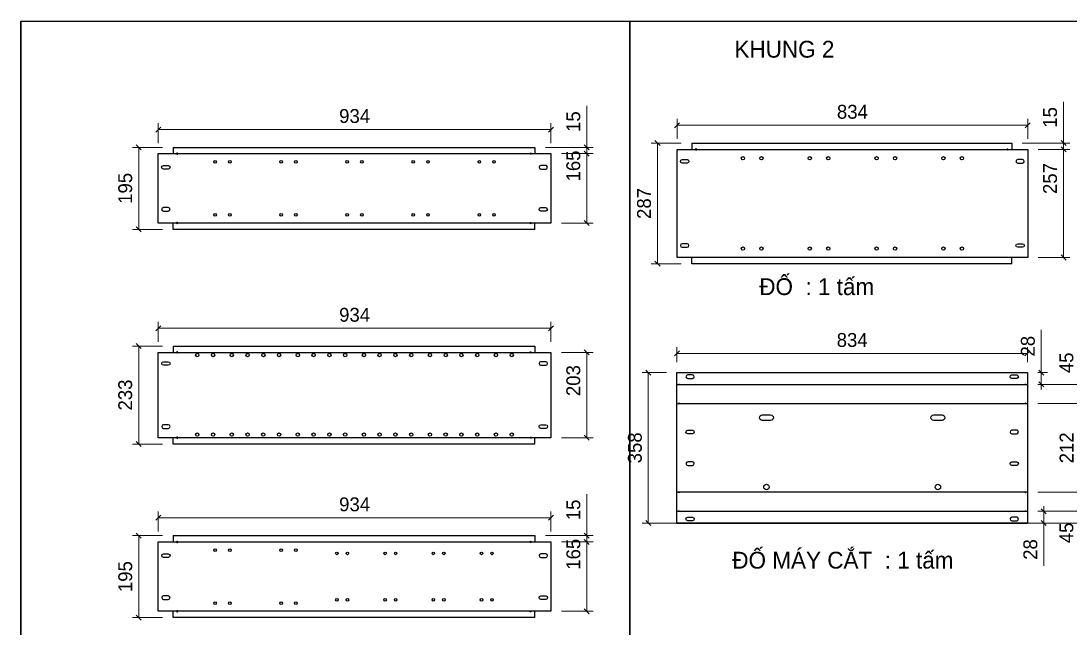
# Model space of a CAD drawing. Header units: millimetres. Extents: x 0 to 4592, y 0 to 3247.
# Drawn here: x 0 to 2498, y 1801 to 3247 of the extents above; entities that cross this region are included whole.
import ezdxf

# ---------------------------------------------------------------- set-up
doc = ezdxf.new("R2010")
doc.units = ezdxf.units.MM
doc.layers.add('CNC', color=7, linetype='Continuous')
doc.layers.add('DIM', color=253, linetype='Continuous')
doc.styles.add('Arial', font='arial.ttf')
doc.dimstyles.new('Dim-33', dxfattribs={"dimtxt": 33, "dimasz": 12, "dimexe": 15, "dimexo": 25, "dimgap": 15, "dimtad": 1, "dimdec": 0, "dimtxsty": 'Standard', "dimblk": 'OBLIQUE', "dimcen": 10, "dimclrd": 5, "dimclre": 5, "dimclrt": 3, "dimazin": 3, "dimtfac": 1, "dimtdec": 0, "dimtmove": 0, "dimatfit": 3, "dimldrblk": 'OPEN30', "dimlwd": 9, "dimlwe": 9})

# ---------------------------------------------------------------- blocks, each defined once
blk = doc.blocks.new('ovan8.5x20')
at = {"layer": 'CNC', "color": 2, "lineweight": -3}
for p, q in [((5.7, 4.2), (-5.8, 4.2)), ((-5.8, -4.2), (5.7, -4.2))]:
    blk.add_line(p, q, dxfattribs=at)
for centre, start, end in [((-5.8, 0), 90, 270), ((5.7, 0), 270, 90)]:
    blk.add_arc(centre, 4.25, start, end, dxfattribs=at)
blk = doc.blocks.new('*D35')
at = {"color": 0, "linetype": 'ByBlock', "lineweight": -2}
for p, q in [((332.6, 2994.7), (320.6, 2982.7)), ((1254.6, 2982.7), (1266.6, 2994.7))]:
    blk.add_line(p, q, dxfattribs=at)
at = {"layer": 'Defpoints', "color": 0, "transparency": 16777216}
for p in [(326.6, 2988.7), (326.6, 2931.3), (1260.6, 2931.3)]:
    blk.add_point(p, dxfattribs=at)
at = {"layer": 'DIM', "color": 5, "lineweight": 9, "transparency": 16777216}
for p, q in [((326.6, 2956.3), (326.6, 3003.7)), ((1260.6, 2956.3), (1260.6, 3003.7)), ((1260.6, 2988.7), (326.6, 2988.7))]:
    blk.add_line(p, q, dxfattribs=at)
at = {"layer": 'DIM', "color": 3, "transparency": 16777216, "insert": (793.6, 3020.6), "char_height": 33, "attachment_point": 5}
blk.add_mtext('934', dxfattribs=at)
blk = doc.blocks.new('_Oblique')
at = {"color": 0, "linetype": 'ByBlock', "lineweight": -2}
blk.add_line((-0.5, -0.5), (0.5, 0.5), dxfattribs=at)
blk = doc.blocks.new('_Open30')
at = {"color": 0, "linetype": 'ByBlock', "lineweight": -2}
for p, q in [((-1, 0.27), (0, 0)), ((0, 0), (-1, -0.27)), ((0, 0), (-1, 0))]:
    blk.add_line(p, q, dxfattribs=at)
blk = doc.blocks.new('*D36')
at = {"color": 0, "linetype": 'ByBlock', "lineweight": -2}
for p, q in [((286, 2940.3), (274, 2952.3)), ((274, 2757.3), (286, 2745.3))]:
    blk.add_line(p, q, dxfattribs=at)
at = {"layer": 'Defpoints', "color": 0, "transparency": 16777216}
for p in [(361.6, 2946.3), (280, 2751.3), (361.6, 2751.3)]:
    blk.add_point(p, dxfattribs=at)
at = {"layer": 'DIM', "color": 5, "lineweight": 9, "transparency": 16777216}
for p, q in [((336.6, 2946.3), (265, 2946.3)), ((280, 2946.3), (280, 2751.3)), ((336.6, 2751.3), (265, 2751.3))]:
    blk.add_line(p, q, dxfattribs=at)
at = {"layer": 'DIM', "color": 3, "transparency": 16777216, "insert": (248.1, 2848.8), "char_height": 33, "attachment_point": 5, "rotation": 90}
blk.add_mtext('195', dxfattribs=at)
blk = doc.blocks.new('*D37')
at = {"color": 0, "linetype": 'ByBlock', "lineweight": -2}
for p, q in [((1351.9, 2925.3), (1339.9, 2937.3)), ((1339.9, 2772.3), (1351.9, 2760.3))]:
    blk.add_line(p, q, dxfattribs=at)
at = {"layer": 'Defpoints', "color": 0, "transparency": 16777216}
for p in [(1260.6, 2931.3), (1345.9, 2931.3), (1260.6, 2766.3)]:
    blk.add_point(p, dxfattribs=at)
at = {"layer": 'DIM', "color": 5, "lineweight": 9, "transparency": 16777216}
for p, q in [((1285.6, 2931.3), (1360.9, 2931.3)), ((1345.9, 2766.3), (1345.9, 2931.3)), ((1285.6, 2766.3), (1360.9, 2766.3))]:
    blk.add_line(p, q, dxfattribs=at)
at = {"layer": 'DIM', "color": 3, "transparency": 16777216, "insert": (1314, 2902), "char_height": 33, "attachment_point": 5, "rotation": 90}
blk.add_mtext('165', dxfattribs=at)
blk = doc.blocks.new('*D38')
at = {"color": 0, "linetype": 'ByBlock', "lineweight": -2}
for p, q in [((1339.9, 2952.3), (1351.9, 2940.3)), ((1351.9, 2925.3), (1339.9, 2937.3))]:
    blk.add_line(p, q, dxfattribs=at)
at = {"layer": 'Defpoints', "color": 0, "transparency": 16777216}
for p in [(1222.6, 2946.3), (1260.6, 2931.3), (1345.9, 2946.3)]:
    blk.add_point(p, dxfattribs=at)
at = {"layer": 'DIM', "color": 5, "lineweight": 9, "transparency": 16777216}
for p, q in [((1345.9, 2946.3), (1345.9, 3044.7)), ((1247.6, 2946.3), (1360.9, 2946.3)), ((1285.6, 2931.3), (1360.9, 2931.3)), ((1345.9, 2931.3), (1345.9, 2946.3)), ((1345.9, 2931.3), (1345.9, 2919.3))]:
    blk.add_line(p, q, dxfattribs=at)
at = {"layer": 'DIM', "color": 3, "transparency": 16777216, "insert": (1314, 3007.5), "char_height": 33, "attachment_point": 5, "rotation": 90}
blk.add_mtext('15', dxfattribs=at)
blk = doc.blocks.new('f3daunguoc')
at = {"layer": 'CNC', "color": 2, "lineweight": -3}
blk.add_circle((0, 0), 1.5, dxfattribs=at)
blk = doc.blocks.new('*D39')
at = {"color": 0, "linetype": 'ByBlock', "lineweight": -2}
for p, q in [((332.6, 2522.1), (320.6, 2510.1)), ((1254.6, 2510.1), (1266.6, 2522.1))]:
    blk.add_line(p, q, dxfattribs=at)
at = {"layer": 'Defpoints', "color": 0, "transparency": 16777216}
for p in [(326.6, 2516.1), (326.6, 2458.7), (1260.6, 2458.7)]:
    blk.add_point(p, dxfattribs=at)
at = {"layer": 'DIM', "color": 5, "lineweight": 9, "transparency": 16777216}
for p, q in [((326.6, 2483.7), (326.6, 2531.1)), ((1260.6, 2483.7), (1260.6, 2531.1)), ((1260.6, 2516.1), (326.6, 2516.1))]:
    blk.add_line(p, q, dxfattribs=at)
at = {"layer": 'DIM', "color": 3, "transparency": 16777216, "insert": (793.6, 2547.9), "char_height": 33, "attachment_point": 5}
blk.add_mtext('934', dxfattribs=at)
blk = doc.blocks.new('*D40')
at = {"color": 0, "linetype": 'ByBlock', "lineweight": -2}
for p, q in [((286, 2467.7), (274, 2479.7)), ((274, 2246.8), (286, 2234.8))]:
    blk.add_line(p, q, dxfattribs=at)
at = {"layer": 'Defpoints', "color": 0, "transparency": 16777216}
for p in [(361.6, 2473.7), (280, 2240.8), (361.6, 2240.8)]:
    blk.add_point(p, dxfattribs=at)
at = {"layer": 'DIM', "color": 5, "lineweight": 9, "transparency": 16777216}
for p, q in [((336.6, 2473.7), (265, 2473.7)), ((280, 2473.7), (280, 2240.8)), ((336.6, 2240.8), (265, 2240.8))]:
    blk.add_line(p, q, dxfattribs=at)
at = {"layer": 'DIM', "color": 3, "transparency": 16777216, "insert": (248.1, 2357.2), "char_height": 33, "attachment_point": 5, "rotation": 90}
blk.add_mtext('233', dxfattribs=at)
blk = doc.blocks.new('*D41')
at = {"color": 0, "linetype": 'ByBlock', "lineweight": -2}
for p, q in [((1351.9, 2452.7), (1339.9, 2464.7)), ((1339.9, 2261.8), (1351.9, 2249.8))]:
    blk.add_line(p, q, dxfattribs=at)
at = {"layer": 'Defpoints', "color": 0, "transparency": 16777216}
for p in [(1260.6, 2458.7), (1345.9, 2458.7), (1260.6, 2255.8)]:
    blk.add_point(p, dxfattribs=at)
at = {"layer": 'DIM', "color": 5, "lineweight": 9, "transparency": 16777216}
for p, q in [((1285.6, 2458.7), (1360.9, 2458.7)), ((1345.9, 2255.8), (1345.9, 2458.7)), ((1285.6, 2255.8), (1360.9, 2255.8))]:
    blk.add_line(p, q, dxfattribs=at)
at = {"layer": 'DIM', "color": 3, "transparency": 16777216, "insert": (1314, 2391.5), "char_height": 33, "attachment_point": 5, "rotation": 90}
blk.add_mtext('203', dxfattribs=at)
blk = doc.blocks.new('*D42')
at = {"color": 0, "linetype": 'ByBlock', "lineweight": -2}
for p, q in [((332.6, 2071.3), (320.6, 2059.3)), ((1254.6, 2059.3), (1266.6, 2071.3))]:
    blk.add_line(p, q, dxfattribs=at)
at = {"layer": 'Defpoints', "color": 0, "transparency": 16777216}
for p in [(326.6, 2065.3), (326.6, 2007.9), (1260.6, 2007.9)]:
    blk.add_point(p, dxfattribs=at)
at = {"layer": 'DIM', "color": 5, "lineweight": 9, "transparency": 16777216}
for p, q in [((326.6, 2032.9), (326.6, 2080.3)), ((1260.6, 2032.9), (1260.6, 2080.3)), ((1260.6, 2065.3), (326.6, 2065.3))]:
    blk.add_line(p, q, dxfattribs=at)
at = {"layer": 'DIM', "color": 3, "transparency": 16777216, "insert": (793.6, 2097.1), "char_height": 33, "attachment_point": 5}
blk.add_mtext('934', dxfattribs=at)
blk = doc.blocks.new('*D43')
at = {"color": 0, "linetype": 'ByBlock', "lineweight": -2}
for p, q in [((286, 2016.9), (274, 2028.9)), ((274, 1833.9), (286, 1821.9))]:
    blk.add_line(p, q, dxfattribs=at)
at = {"layer": 'Defpoints', "color": 0, "transparency": 16777216}
for p in [(361.6, 2022.9), (280, 1827.9), (361.6, 1827.9)]:
    blk.add_point(p, dxfattribs=at)
at = {"layer": 'DIM', "color": 5, "lineweight": 9, "transparency": 16777216}
for p, q in [((336.6, 2022.9), (265, 2022.9)), ((280, 2022.9), (280, 1827.9)), ((336.6, 1827.9), (265, 1827.9))]:
    blk.add_line(p, q, dxfattribs=at)
at = {"layer": 'DIM', "color": 3, "transparency": 16777216, "insert": (248.2, 1925.4), "char_height": 33, "attachment_point": 5, "rotation": 90}
blk.add_mtext('195', dxfattribs=at)
blk = doc.blocks.new('*D44')
at = {"color": 0, "linetype": 'ByBlock', "lineweight": -2}
for p, q in [((1351.9, 2001.9), (1339.9, 2013.9)), ((1339.9, 1848.9), (1351.9, 1836.9))]:
    blk.add_line(p, q, dxfattribs=at)
at = {"layer": 'Defpoints', "color": 0, "transparency": 16777216}
for p in [(1260.6, 2007.9), (1345.9, 2007.9), (1260.6, 1842.9)]:
    blk.add_point(p, dxfattribs=at)
at = {"layer": 'DIM', "color": 5, "lineweight": 9, "transparency": 16777216}
for p, q in [((1285.6, 2007.9), (1360.9, 2007.9)), ((1345.9, 1842.9), (1345.9, 2007.9)), ((1285.6, 1842.9), (1360.9, 1842.9))]:
    blk.add_line(p, q, dxfattribs=at)
at = {"layer": 'DIM', "color": 3, "transparency": 16777216, "insert": (1314.1, 1978.6), "char_height": 33, "attachment_point": 5, "rotation": 90}
blk.add_mtext('165', dxfattribs=at)
blk = doc.blocks.new('*D45')
at = {"color": 0, "linetype": 'ByBlock', "lineweight": -2}
for p, q in [((1339.9, 2028.9), (1351.9, 2016.9)), ((1351.9, 2001.9), (1339.9, 2013.9))]:
    blk.add_line(p, q, dxfattribs=at)
at = {"layer": 'Defpoints', "color": 0, "transparency": 16777216}
for p in [(1222.6, 2022.9), (1260.6, 2007.9), (1345.9, 2022.9)]:
    blk.add_point(p, dxfattribs=at)
at = {"layer": 'DIM', "color": 5, "lineweight": 9, "transparency": 16777216}
for p, q in [((1345.9, 2022.9), (1345.9, 2121.3)), ((1247.6, 2022.9), (1360.9, 2022.9)), ((1285.6, 2007.9), (1360.9, 2007.9)), ((1345.9, 2007.9), (1345.9, 2022.9)), ((1345.9, 2007.9), (1345.9, 1995.9))]:
    blk.add_line(p, q, dxfattribs=at)
at = {"layer": 'DIM', "color": 3, "transparency": 16777216, "insert": (1314.1, 2084.1), "char_height": 33, "attachment_point": 5, "rotation": 90}
blk.add_mtext('15', dxfattribs=at)
blk = doc.blocks.new('*D55')
at = {"color": 0, "linetype": 'ByBlock', "lineweight": -2}
for p, q in [((1566.7, 3004.8), (1554.7, 2992.8)), ((2388.7, 2992.8), (2400.7, 3004.8))]:
    blk.add_line(p, q, dxfattribs=at)
at = {"layer": 'Defpoints', "color": 0, "transparency": 16777216}
for p in [(1560.7, 2998.8), (1560.7, 2941.4), (2394.7, 2941.4)]:
    blk.add_point(p, dxfattribs=at)
at = {"layer": 'DIM', "color": 5, "lineweight": 9, "transparency": 16777216}
for p, q in [((1560.7, 2966.4), (1560.7, 3013.8)), ((2394.7, 2998.8), (1560.7, 2998.8)), ((2394.7, 2966.4), (2394.7, 3013.8))]:
    blk.add_line(p, q, dxfattribs=at)
at = {"layer": 'DIM', "color": 3, "transparency": 16777216, "insert": (1977.7, 3030.7), "char_height": 33, "attachment_point": 5}
blk.add_mtext('834', dxfattribs=at)
blk = doc.blocks.new('*D56')
at = {"color": 0, "linetype": 'ByBlock', "lineweight": -2}
for p, q in [((1520.1, 2950.4), (1508.1, 2962.4)), ((1508.1, 2675.4), (1520.1, 2663.4))]:
    blk.add_line(p, q, dxfattribs=at)
at = {"layer": 'Defpoints', "color": 0, "transparency": 16777216}
for p in [(1595.7, 2956.4), (1514.1, 2669.4), (1595.7, 2669.4)]:
    blk.add_point(p, dxfattribs=at)
at = {"layer": 'DIM', "color": 5, "lineweight": 9, "transparency": 16777216}
for p, q in [((1570.7, 2956.4), (1499.1, 2956.4)), ((1514.1, 2956.4), (1514.1, 2669.4)), ((1570.7, 2669.4), (1499.1, 2669.4))]:
    blk.add_line(p, q, dxfattribs=at)
at = {"layer": 'DIM', "color": 3, "transparency": 16777216, "insert": (1482.2, 2812.9), "char_height": 33, "attachment_point": 5, "rotation": 90}
blk.add_mtext('287', dxfattribs=at)
blk = doc.blocks.new('*D57')
at = {"color": 0, "linetype": 'ByBlock', "lineweight": -2}
for p, q in [((2486, 2935.4), (2474, 2947.4)), ((2474, 2690.4), (2486, 2678.4))]:
    blk.add_line(p, q, dxfattribs=at)
at = {"layer": 'Defpoints', "color": 0, "transparency": 16777216}
for p in [(2394.7, 2941.4), (2480, 2941.4), (2394.7, 2684.4)]:
    blk.add_point(p, dxfattribs=at)
at = {"layer": 'DIM', "color": 5, "lineweight": 9, "transparency": 16777216}
for p, q in [((2419.7, 2941.4), (2495, 2941.4)), ((2480, 2684.4), (2480, 2941.4)), ((2419.7, 2684.4), (2495, 2684.4))]:
    blk.add_line(p, q, dxfattribs=at)
at = {"layer": 'DIM', "color": 3, "transparency": 16777216, "insert": (2448.1, 2872.2), "char_height": 33, "attachment_point": 5, "rotation": 90}
blk.add_mtext('257', dxfattribs=at)
blk = doc.blocks.new('*D58')
at = {"color": 0, "linetype": 'ByBlock', "lineweight": -2}
for p, q in [((2474, 2962.4), (2486, 2950.4)), ((2486, 2935.4), (2474, 2947.4))]:
    blk.add_line(p, q, dxfattribs=at)
at = {"layer": 'Defpoints', "color": 0, "transparency": 16777216}
for p in [(2356.7, 2956.4), (2480, 2956.4), (2394.7, 2941.4)]:
    blk.add_point(p, dxfattribs=at)
at = {"layer": 'DIM', "color": 5, "lineweight": 9, "transparency": 16777216}
for p, q in [((2480, 2956.4), (2480, 3054.8)), ((2381.7, 2956.4), (2495, 2956.4)), ((2480, 2941.4), (2480, 2956.4)), ((2419.7, 2941.4), (2495, 2941.4)), ((2480, 2941.4), (2480, 2929.4))]:
    blk.add_line(p, q, dxfattribs=at)
at = {"layer": 'DIM', "color": 3, "transparency": 16777216, "insert": (2448.1, 3017.6), "char_height": 33, "attachment_point": 5, "rotation": 90}
blk.add_mtext('15', dxfattribs=at)
blk = doc.blocks.new('*D59')
at = {"color": 5, "lineweight": 9, "ltscale": 3, "transparency": 16777216}
for p, q in [((2427.1, 2410.5), (2427.1, 2512.4)), ((2419.2, 2410.5), (2442.1, 2410.5)), ((2427.1, 2382.5), (2427.1, 2410.5)), ((2419.2, 2382.5), (2442.1, 2382.5)), ((2427.1, 2382.5), (2427.1, 2370.5))]:
    blk.add_line(p, q, dxfattribs=at)
at = {"color": 0, "linetype": 'ByBlock', "lineweight": -2}
for p, q in [((2421.1, 2416.5), (2433.1, 2404.5)), ((2433.1, 2376.5), (2421.1, 2388.5))]:
    blk.add_line(p, q, dxfattribs=at)
at = {"layer": 'Defpoints', "color": 0, "ltscale": 3, "transparency": 16777216}
for p in [(2394.2, 2410.5), (2427.1, 2410.5), (2394.2, 2382.5)]:
    blk.add_point(p, dxfattribs=at)
at = {"color": 3, "ltscale": 3, "transparency": 16777216, "insert": (2395.2, 2473.4), "char_height": 33, "attachment_point": 5, "rotation": 90}
blk.add_mtext('28', dxfattribs=at)
blk = doc.blocks.new('*D60')
at = {"color": 5, "lineweight": 9, "ltscale": 3, "transparency": 16777216}
for p, q in [((2518.7, 2382.5), (2518.7, 2473.3)), ((2419.2, 2382.5), (2533.7, 2382.5)), ((2518.7, 2337.5), (2518.7, 2382.5)), ((2419.2, 2337.5), (2533.7, 2337.5))]:
    blk.add_line(p, q, dxfattribs=at)
at = {"color": 0, "linetype": 'ByBlock', "lineweight": -2}
for p, q in [((2524.7, 2376.5), (2512.7, 2388.5)), ((2512.7, 2343.5), (2524.7, 2331.5))]:
    blk.add_line(p, q, dxfattribs=at)
at = {"layer": 'Defpoints', "color": 0, "ltscale": 3, "transparency": 16777216}
for p in [(2394.2, 2382.5), (2518.7, 2382.5), (2394.2, 2337.5)]:
    blk.add_point(p, dxfattribs=at)
at = {"color": 3, "ltscale": 3, "transparency": 16777216, "insert": (2486.9, 2433.9), "char_height": 33, "attachment_point": 5, "rotation": 90}
blk.add_mtext('45', dxfattribs=at)
blk = doc.blocks.new('*D61')
at = {"color": 5, "lineweight": 9, "ltscale": 3, "transparency": 16777216}
for p, q in [((2419.2, 2337.5), (2533.7, 2337.5)), ((2518.7, 2125.9), (2518.7, 2337.5)), ((2419.2, 2125.9), (2533.7, 2125.9))]:
    blk.add_line(p, q, dxfattribs=at)
at = {"color": 0, "linetype": 'ByBlock', "lineweight": -2}
for p, q in [((2524.7, 2331.5), (2512.7, 2343.5)), ((2512.7, 2131.9), (2524.7, 2119.9))]:
    blk.add_line(p, q, dxfattribs=at)
at = {"layer": 'Defpoints', "color": 0, "ltscale": 3, "transparency": 16777216}
for p in [(2394.2, 2337.5), (2518.7, 2337.5), (2394.2, 2125.9)]:
    blk.add_point(p, dxfattribs=at)
at = {"color": 3, "ltscale": 3, "transparency": 16777216, "insert": (2487.2, 2231.7), "char_height": 33, "attachment_point": 5, "rotation": 90}
blk.add_mtext('212', dxfattribs=at)
blk = doc.blocks.new('*D62')
at = {"color": 5, "lineweight": 9, "ltscale": 3, "transparency": 16777216}
for p, q in [((2419.2, 2125.9), (2533.7, 2125.9)), ((2518.7, 2125.9), (2518.7, 2080.9)), ((2419.2, 2080.9), (2533.7, 2080.9)), ((2518.7, 2080.9), (2518.7, 1990))]:
    blk.add_line(p, q, dxfattribs=at)
at = {"color": 0, "linetype": 'ByBlock', "lineweight": -2}
for p, q in [((2524.7, 2119.9), (2512.7, 2131.9)), ((2512.7, 2086.9), (2524.7, 2074.9))]:
    blk.add_line(p, q, dxfattribs=at)
at = {"layer": 'Defpoints', "color": 0, "ltscale": 3, "transparency": 16777216}
for p in [(2394.2, 2125.9), (2394.2, 2080.9), (2518.7, 2080.9)]:
    blk.add_point(p, dxfattribs=at)
at = {"color": 3, "ltscale": 3, "transparency": 16777216, "insert": (2486.9, 2029.4), "char_height": 33, "attachment_point": 5, "rotation": 90}
blk.add_mtext('45', dxfattribs=at)
blk = doc.blocks.new('*D63')
at = {"color": 5, "lineweight": 9, "ltscale": 3, "transparency": 16777216}
for p, q in [((2419.2, 2080.9), (2448, 2080.9)), ((2433, 2080.9), (2433, 2092.9)), ((2433, 2080.9), (2433, 2052.9)), ((2419.2, 2052.9), (2448, 2052.9)), ((2433, 2052.9), (2433, 1951))]:
    blk.add_line(p, q, dxfattribs=at)
at = {"color": 0, "linetype": 'ByBlock', "lineweight": -2}
for p, q in [((2427, 2086.9), (2439, 2074.9)), ((2439, 2046.9), (2427, 2058.9))]:
    blk.add_line(p, q, dxfattribs=at)
at = {"layer": 'Defpoints', "color": 0, "ltscale": 3, "transparency": 16777216}
for p in [(2394.2, 2080.9), (2394.2, 2052.9), (2433, 2052.9)]:
    blk.add_point(p, dxfattribs=at)
at = {"color": 3, "ltscale": 3, "transparency": 16777216, "insert": (2401.2, 1989.9), "char_height": 33, "attachment_point": 5, "rotation": 90}
blk.add_mtext('28', dxfattribs=at)
blk = doc.blocks.new('*D64')
at = {"color": 0, "linetype": 'ByBlock', "lineweight": -2}
for p, q in [((1566.2, 2462.2), (1554.2, 2450.2)), ((2388.2, 2450.2), (2400.2, 2462.2))]:
    blk.add_line(p, q, dxfattribs=at)
at = {"color": 5, "lineweight": 9, "ltscale": 3, "transparency": 16777216}
for p, q in [((1560.2, 2435.5), (1560.2, 2471.2)), ((1560.2, 2456.2), (2394.2, 2456.2)), ((2394.2, 2435.5), (2394.2, 2471.2))]:
    blk.add_line(p, q, dxfattribs=at)
at = {"layer": 'Defpoints', "color": 0, "ltscale": 3, "transparency": 16777216}
for p in [(2394.2, 2456.2), (1560.2, 2410.5), (2394.2, 2410.5)]:
    blk.add_point(p, dxfattribs=at)
at = {"color": 3, "ltscale": 3, "transparency": 16777216, "insert": (1977.2, 2488), "char_height": 33, "attachment_point": 5}
blk.add_mtext('834', dxfattribs=at)
blk = doc.blocks.new('*D65')
at = {"color": 5, "lineweight": 9, "ltscale": 3, "transparency": 16777216}
for p, q in [((1535.2, 2410.5), (1477.3, 2410.5)), ((1492.3, 2410.5), (1492.3, 2052.9)), ((2847.8, 2052.9), (1477.3, 2052.9))]:
    blk.add_line(p, q, dxfattribs=at)
at = {"color": 0, "linetype": 'ByBlock', "lineweight": -2}
for p, q in [((1498.3, 2404.5), (1486.3, 2416.5)), ((1486.3, 2058.9), (1498.3, 2046.9))]:
    blk.add_line(p, q, dxfattribs=at)
at = {"layer": 'Defpoints', "color": 0, "ltscale": 3, "transparency": 16777216}
for p in [(1560.2, 2410.5), (1492.3, 2052.9), (2872.8, 2052.9)]:
    blk.add_point(p, dxfattribs=at)
at = {"color": 3, "ltscale": 3, "transparency": 16777216, "insert": (1460.4, 2231.7), "char_height": 33, "attachment_point": 5, "rotation": 90}
blk.add_mtext('358', dxfattribs=at)
blk = doc.blocks.new('KHUNG CHUẨN')
at = {"color": 7}
blk.add_lwpolyline([(16919.2, -26555.2), (19889.2, -26555.2), (19889.2, -28655.2), (16919.2, -28655.2)], close=True, dxfattribs=at)
at = {"color": 3, "style": 'Arial'}
for tag, p in [('#01', (17055.6, -28580.1)), ('#02', (17431.4, -28580.1)), ('#03', (18030.6, -28580.1)), ('#08', (18751.7, -28580.1)), ('#10', (19064.8, -28580.1)), ('#11', (19060.3, -28625.7)), ('#12', (19806.5, -28628.9)), ('#04', (17024.8, -28634.6)), ('#05', (17308.5, -28633)), ('#06', (17632.7, -28633.7)), ('#07', (18002, -28634.7)), ('#09', (18753.8, -28632.6))]:
    blk.add_attdef(tag, p, '', height=20, dxfattribs=at)

msp = doc.modelspace()

# ---------------------------------------------------------------- linework, layer by layer
at = {"color": 7}
for p, q in [((1595.7, 2956.4), (2356.7, 2956.4)), ((1595.7, 2956.4), (1595.7, 2941.4)), ((2356.7, 2956.4), (2356.7, 2941.4)), ((326.6, 2766.3), (326.6, 2931.3)), ((326.6, 2931.3), (1260.6, 2931.3)), ((361.6, 2946.3), (1222.6, 2946.3)), ((361.6, 2946.3), (361.6, 2931.3)), ((1222.6, 2946.3), (1222.6, 2931.3)), ((1260.6, 2931.3), (1260.6, 2766.3)), ((1560.7, 2684.4), (1560.7, 2941.4)), ((1560.7, 2941.4), (2394.7, 2941.4)), ((2394.7, 2941.4), (2394.7, 2684.4)), ((1260.6, 2766.3), (326.6, 2766.3)), ((361.6, 2751.3), (361.6, 2766.3)), ((1222.6, 2751.3), (361.6, 2751.3)), ((1222.6, 2751.3), (1222.6, 2766.3)), ((2394.7, 2684.4), (1560.7, 2684.4)), ((1595.7, 2669.4), (1595.7, 2684.4)), ((2356.7, 2669.4), (2356.7, 2684.4)), ((2356.7, 2669.4), (1595.7, 2669.4)), ((361.6, 2473.7), (1222.6, 2473.7)), ((361.6, 2473.7), (361.6, 2458.7)), ((1222.6, 2473.7), (1222.6, 2458.7)), ((326.6, 2255.8), (326.6, 2458.7)), ((1260.6, 2458.7), (1260.6, 2255.8)), ((1260.6, 2255.8), (326.6, 2255.8)), ((361.6, 2240.8), (361.6, 2255.8)), ((1222.6, 2240.8), (1222.6, 2255.8)), ((1222.6, 2240.8), (361.6, 2240.8)), ((326.6, 1842.9), (326.6, 2007.9)), ((326.6, 2007.9), (1260.6, 2007.9)), ((361.6, 2022.9), (1222.6, 2022.9)), ((361.6, 2022.9), (361.6, 2007.9)), ((1222.6, 2022.9), (1222.6, 2007.9)), ((1260.6, 2007.9), (1260.6, 1842.9)), ((1260.6, 1842.9), (326.6, 1842.9)), ((361.6, 1827.9), (361.6, 1842.9)), ((1222.6, 1827.9), (361.6, 1827.9)), ((1222.6, 1827.9), (1222.6, 1842.9))]:
    msp.add_line(p, q, dxfattribs=at)
at = {"ltscale": 3}
for p, q in [((1560.2, 2382.5), (2394.2, 2382.5)), ((1560.2, 2080.9), (2394.2, 2080.9)), ((1560.2, 2052.9), (2394.2, 2052.9))]:
    msp.add_line(p, q, dxfattribs=at)
for points in [[(0, 3246.8), (1448.4, 3246.8), (1448.4, 779.2), (0, 779.2)], [(1448.4, 3246.8), (2587.1, 3246.8), (2587.1, 923.4), (1448.4, 923.4)], [(1560.2, 2410.5), (2394.2, 2410.5), (2394.2, 2052.9), (1560.2, 2052.9)], [(1560.2, 2337.5), (2394.2, 2337.5), (2394.2, 2125.9), (1560.2, 2125.9)]]:
    msp.add_lwpolyline(points, close=True, dxfattribs=at)
at = {"color": 46}
for points in [[(326.5, 2931.3), (1260.5, 2931.3), (1260.5, 2766.3), (326.5, 2766.3)], [(1560.7, 2941.4), (2394.7, 2941.4), (2394.7, 2684.4), (1560.7, 2684.4)], [(326.6, 2458.7), (1260.6, 2458.7), (1260.6, 2255.8), (326.6, 2255.8)], [(326.6, 2007.9), (1260.6, 2007.9), (1260.6, 1842.9), (326.6, 1842.9)], [(326.6, 2007.9), (1260.6, 2007.9), (1260.6, 1842.9), (326.6, 1842.9)]]:
    msp.add_lwpolyline(points, close=True, dxfattribs=at)
at = {"color": 2, "ltscale": 3}
for points in [[(1763.2, 2296.9, -1), (1763.2, 2309.9), (1783.2, 2309.9, -1), (1783.2, 2296.9)], [(2171.2, 2296.9, -1), (2171.2, 2309.9), (2191.2, 2309.9, -1), (2191.2, 2296.9)]]:
    msp.add_lwpolyline(points, format="xyb", close=True, dxfattribs=at)
for centre, radius in [((1717.2, 2920.4), 4), ((1761.2, 2920.4), 4), ((1876.2, 2920.4), 4), ((1920.2, 2920.4), 4), ((2035.2, 2920.4), 4), ((2079.2, 2920.4), 4), ((2194.2, 2920.4), 4), ((2238.2, 2920.4), 4), ((461.7, 2911.8), 3), ((496.7, 2911.8), 3), ((618.8, 2911.8), 3), ((653.8, 2911.8), 3), ((776, 2911.8), 3), ((811, 2911.8), 3), ((933.1, 2911.8), 3), ((968.1, 2911.8), 3), ((1090.3, 2911.8), 3), ((1125.3, 2911.8), 3), ((461.7, 2785.8), 3), ((496.7, 2785.8), 3), ((618.8, 2785.8), 3), ((653.8, 2785.8), 3), ((776, 2785.8), 3), ((811, 2785.8), 3), ((933.1, 2785.8), 3), ((968.1, 2785.8), 3), ((1090.3, 2785.8), 3), ((1125.3, 2785.8), 3), ((1717.2, 2705.4), 4), ((1761.2, 2705.4), 4), ((1876.2, 2705.4), 4), ((1920.2, 2705.4), 4), ((2035.2, 2705.4), 4), ((2079.2, 2705.4), 4), ((2194.2, 2705.4), 4), ((2238.2, 2705.4), 4), ((419.3, 2452.2), 4), ((456.9, 2452.2), 4), ((501.3, 2452.2), 4), ((538.9, 2452.2), 4), ((576.5, 2452.2), 4), ((614, 2452.2), 4), ((658.5, 2452.2), 4), ((696, 2452.2), 4), ((733.6, 2452.2), 4), ((771.1, 2452.2), 4), ((815.6, 2452.2), 4), ((853.1, 2452.2), 4), ((890.7, 2452.2), 4), ((928.3, 2452.2), 4), ((972.7, 2452.2), 4), ((1010.3, 2452.2), 4), ((1047.8, 2452.2), 4), ((1085.4, 2452.2), 4), ((1129.8, 2452.2), 4), ((1167.4, 2452.2), 4), ((1565.2, 2382.5), 1), ((2389.2, 2382.5), 1), ((1565.2, 2337.5), 1), ((2389.2, 2337.5), 1), ((419.3, 2263.1), 4), ((456.9, 2263.1), 4), ((501.3, 2263.1), 4), ((538.9, 2263.1), 4), ((576.4, 2263.1), 4), ((614, 2263.1), 4), ((658.4, 2263.1), 4), ((696, 2263.1), 4), ((733.6, 2263.1), 4), ((771.1, 2263.1), 4), ((815.6, 2263.1), 4), ((853.1, 2263.1), 4), ((890.7, 2263.1), 4), ((928.2, 2263.1), 4), ((972.7, 2263.1), 4), ((1010.2, 2263.1), 4), ((1047.8, 2263.1), 4), ((1085.4, 2263.1), 4), ((1129.8, 2263.1), 4), ((1167.4, 2263.1), 4), ((1565.2, 2125.9), 1), ((1773.2, 2138.4), 6.5), ((2181.2, 2138.4), 6.5), ((2389.2, 2125.9), 1), ((1565.2, 2080.9), 1), ((2389.2, 2080.9), 1), ((461.7, 1988.4), 3), ((496.7, 1988.4), 3), ((618.9, 1988.4), 3), ((653.9, 1988.4), 3), ((751.5, 1980.6), 3), ((776.5, 1980.6), 3), ((866.1, 1980.6), 3), ((891.1, 1980.6), 3), ((980.7, 1980.6), 3), ((1005.7, 1980.6), 3), ((1095.3, 1980.6), 3), ((1120.3, 1980.6), 3), ((461.7, 1862.4), 3), ((496.7, 1862.4), 3), ((618.9, 1862.4), 3), ((653.9, 1862.4), 3), ((751.5, 1870.1), 3), ((776.5, 1870.1), 3), ((866.1, 1870.1), 3), ((891.1, 1870.1), 3), ((980.7, 1870.1), 3), ((1005.7, 1870.1), 3), ((1095.3, 1870.1), 3), ((1120.3, 1870.1), 3)]:
    msp.add_circle(centre, radius, dxfattribs=at)

# ---------------------------------------------------------------- block references
at = {"color": 3, "xscale": 1.54608960000769, "yscale": 1.54608960000769, "zscale": 1.54608960000769}
msp.add_blockref('KHUNG CHUẨN', (-26158.7, 44303.4), dxfattribs=at)
at = {"lineweight": -3, "xscale": -1, "rotation": 270}
for p in [(371.6, 2931.3), (1605.7, 2941.4), (371.6, 2766.3), (371.6, 2458.7), (371.6, 2255.8), (371.6, 2007.9), (371.6, 1842.9)]:
    msp.add_blockref('f3daunguoc', p, dxfattribs=at)
at = {"lineweight": -3, "rotation": 90}
for p in [(1212.6, 2931.3), (2346.7, 2941.4), (1212.6, 2766.3), (1212.6, 2458.7), (1212.6, 2255.8), (1212.6, 2007.9), (1212.6, 1842.9)]:
    msp.add_blockref('f3daunguoc', p, dxfattribs=at)
at = {"layer": 'CNC', "lineweight": -3, "xscale": -1}
for p in [(344.5, 2898.8), (1578.7, 2912.9), (344.6, 2432.2), (2362.7, 2400.8), (2362.7, 2194.2), (344.6, 1975.4)]:
    msp.add_blockref('ovan8.5x20', p, dxfattribs=at)
at = {"layer": 'CNC', "lineweight": -3}
for p in [(1242.5, 2898.8), (2376.7, 2912.9), (1242.6, 2432.2), (1591.7, 2400.8), (1591.7, 2194.2), (1242.6, 1975.4)]:
    msp.add_blockref('ovan8.5x20', p, dxfattribs=at)
at = {"layer": 'CNC', "lineweight": -3, "rotation": 180}
for p in [(344.5, 2798.8), (1578.7, 2712.9), (344.6, 2282.2), (2362.7, 2269.2), (2362.7, 2062.6), (344.6, 1875.4)]:
    msp.add_blockref('ovan8.5x20', p, dxfattribs=at)
at = {"layer": 'CNC', "lineweight": -3, "xscale": -1, "rotation": 180}
for p in [(1242.5, 2798.8), (2376.7, 2712.9), (1242.6, 2282.2), (1591.7, 2269.2), (1591.7, 2062.6), (1242.6, 1875.4)]:
    msp.add_blockref('ovan8.5x20', p, dxfattribs=at)

# ---------------------------------------------------------------- texts
at = {"color": 2, "char_height": 40, "width": 1852.723, "attachment_point": 5}
for s, insert in [('KHUNG 2', (1816, 3179.4)), ('ĐỐ  : 1 tấm', (1892.9, 2614.7)), ('ĐỐ MÁY CẮT  : 1 tấm', (1955.1, 1964.2))]:
    msp.add_mtext(s, dxfattribs=dict(at, insert=insert))

# ---------------------------------------------------------------- dimensions: what is measured, and where the dimension line sits
at = {"ltscale": 3}
dim = msp.add_linear_dim(base=(2394.2, 2456.2), p1=(1560.2, 2410.5), p2=(2394.2, 2410.5), dimstyle='Dim-33', dxfattribs=at)
dim.commit()
dim.dimension.update_dxf_attribs({"geometry": '*D64', "text_midpoint": (1977.2, 2488)})
for base, p1, p2, picture, middle in [((2427.1, 2410.5), (2394.2, 2382.5), (2394.2, 2410.5), '*D59', (2395.2, 2473.4)), ((2518.7, 2382.5), (2394.2, 2337.5), (2394.2, 2382.5), '*D60', (2486.9, 2433.9)), ((1492.3, 2052.9), (1560.2, 2410.5), (2872.8, 2052.9), '*D65', (1460.4, 2231.7)), ((2518.7, 2337.5), (2394.2, 2125.9), (2394.2, 2337.5), '*D61', (2487.2, 2231.7)), ((2518.7, 2080.9), (2394.2, 2125.9), (2394.2, 2080.9), '*D62', (2486.9, 2029.4)), ((2433, 2052.9), (2394.2, 2080.9), (2394.2, 2052.9), '*D63', (2401.2, 1989.9))]:
    dim = msp.add_linear_dim(base=base, p1=p1, p2=p2, angle=90, dimstyle='Dim-33', dxfattribs=at)
    dim.commit()
    dim.dimension.update_dxf_attribs({"geometry": picture, "text_midpoint": middle})
at = {"layer": 'DIM', "color": 7}
for base, p1, p2, angle, picture, middle in [((1560.7, 2998.8), (2394.7, 2941.4), (1560.7, 2941.4), 180, '*D55', (1977.7, 3030.7)), ((2480, 2956.4), (2394.7, 2941.4), (2356.7, 2956.4), 270, '*D58', (2448.1, 3017.6)), ((326.6, 2988.7), (1260.6, 2931.3), (326.6, 2931.3), 180, '*D35', (793.6, 3020.6)), ((1345.9, 2946.3), (1260.6, 2931.3), (1222.6, 2946.3), 270, '*D38', (1314, 3007.5)), ((280, 2751.3), (361.6, 2946.3), (361.6, 2751.3), 270, '*D36', (248.1, 2848.8)), ((1514.1, 2669.4), (1595.7, 2956.4), (1595.7, 2669.4), 270, '*D56', (1482.2, 2812.9)), ((326.6, 2516.1), (1260.6, 2458.7), (326.6, 2458.7), 180, '*D39', (793.6, 2547.9)), ((280, 2240.8), (361.6, 2473.7), (361.6, 2240.8), 270, '*D40', (248.1, 2357.2)), ((326.6, 2065.3), (1260.6, 2007.9), (326.6, 2007.9), 180, '*D42', (793.6, 2097.1)), ((1345.9, 2022.9), (1260.6, 2007.9), (1222.6, 2022.9), 270, '*D45', (1314.1, 2084.1)), ((280, 1827.9), (361.6, 2022.9), (361.6, 1827.9), 270, '*D43', (248.2, 1925.4))]:
    dim = msp.add_linear_dim(base=base, p1=p1, p2=p2, angle=angle, dimstyle='Dim-33', dxfattribs=at)
    dim.commit()
    dim.dimension.update_dxf_attribs({"geometry": picture, "text_midpoint": middle})
for base, p1, p2, picture, middle in [((2480, 2941.4), (2394.7, 2684.4), (2394.7, 2941.4), '*D57', (2480, 2872.2)), ((1345.9, 2931.3), (1260.6, 2766.3), (1260.6, 2931.3), '*D37', (1345.9, 2902)), ((1345.9, 2458.7), (1260.6, 2255.8), (1260.6, 2458.7), '*D41', (1345.9, 2391.5)), ((1345.9, 2007.9), (1260.6, 1842.9), (1260.6, 2007.9), '*D44', (1345.9, 1978.6))]:
    dim = msp.add_linear_dim(base=base, p1=p1, p2=p2, angle=270, dimstyle='Dim-33', dxfattribs=at)
    dim.commit()
    dim.dimension.update_dxf_attribs({"geometry": picture, "text_midpoint": middle, "dimtype": 160})

doc.saveas('drawing.dxf')
